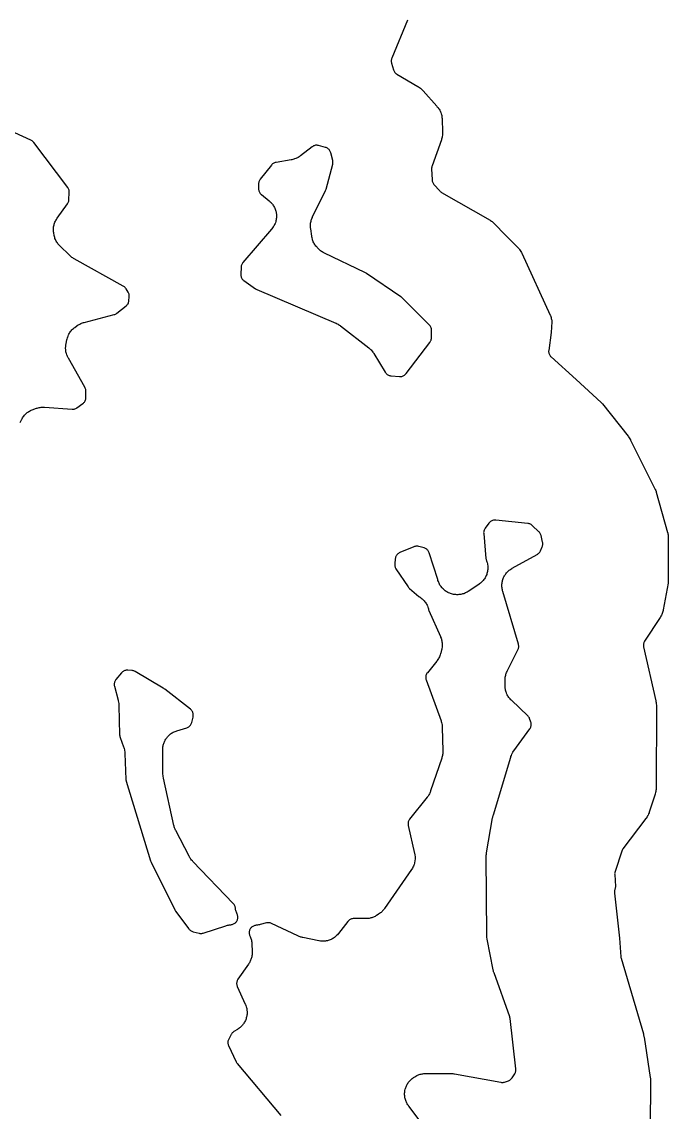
# Model space of a CAD drawing. Header units: millimetres. Extents: x 0 to 194, y 0 to 300.
# Drawn here: x 165.11 to 191.03, y 79.72 to 123.43 of the extents above; entities that cross this region are included whole.
import ezdxf

# ---------------------------------------------------------------- set-up
doc = ezdxf.new("R2010")
doc.units = ezdxf.units.MM
doc.layers.add('CUT', color=7, linetype='CONTINUOUS')

msp = doc.modelspace()

# ---------------------------------------------------------------- linework, layer by layer
at = {"layer": 'CUT'}
for points in [[(180.5811, 123.4948), (179.9493, 121.9744), (179.9394, 121.9469), (179.9322, 121.9186), (179.9278, 121.8897), (179.9263, 121.8605), (179.9276, 121.8313), (179.9318, 121.8023), (179.9387, 121.7739), (180.0188, 121.5041), (180.0281, 121.4775), (180.0398, 121.4518), (180.0539, 121.4274), (180.0702, 121.4045), (180.0886, 121.3831), (180.109, 121.3636), (180.131, 121.3461), (180.1546, 121.3307), (180.9949, 120.8379), (181.0148, 120.8255), (181.0538, 120.7999), (181.0914, 120.7722), (181.1185, 120.75), (181.153, 120.7186), (181.1859, 120.6854), (181.2019, 120.6684), (181.7576, 120.0459), (181.772, 120.0289), (181.7999, 119.9944), (181.8261, 119.9585), (181.8443, 119.9307), (181.8668, 119.8924), (181.8823, 119.8629), (181.9009, 119.8226), (181.9133, 119.7917), (181.9279, 119.7497), (181.9372, 119.7178), (181.9475, 119.6746), (181.9537, 119.6419), (181.9597, 119.5979), (181.9636, 119.5536), (181.9649, 119.5314), (181.984, 119.0213), (181.9843, 118.9999), (181.9839, 118.9573), (181.9814, 118.9147), (181.9781, 118.883), (181.9716, 118.8408), (181.9653, 118.8095), (181.9548, 118.7681), (181.9425, 118.7273), (181.9358, 118.7071), (181.5613, 117.655), (181.553, 117.6277), (181.5474, 117.5997), (181.5444, 117.5713), (181.5442, 117.5428), (181.5613, 117.1019), (181.5638, 117.0726), (181.5693, 117.0437), (181.5775, 117.0155), (181.5885, 116.9882), (181.6021, 116.9621), (181.6182, 116.9375), (181.6366, 116.9146), (181.8672, 116.6544), (181.8901, 116.6313), (181.9154, 116.6107), (181.9428, 116.593), (183.8901, 115.4797), (183.908, 115.469), (183.9432, 115.4466), (183.9773, 115.4226), (183.9836, 115.4178), (184.1668, 115.2311), (184.3922, 115.0015), (184.6155, 114.7741), (185.048, 114.3336), (185.0736, 114.3005), (185.0954, 114.2688), (185.122, 114.2248), (185.1461, 114.1794), (185.1575, 114.1563), (186.2967, 111.6721), (186.305, 111.6528), (186.3207, 111.6138), (186.3346, 111.5741), (186.3436, 111.5439), (186.3537, 111.503), (186.3599, 111.4721), (186.3661, 111.4305), (186.3691, 111.4019), (186.3317, 110.9716), (186.2377, 110.2598), (186.2353, 110.231), (186.2357, 110.202), (186.2389, 110.1732), (186.2449, 110.1448), (186.2535, 110.1172), (186.2648, 110.0905), (186.2786, 110.065), (186.2948, 110.041), (186.3133, 110.0187), (186.3338, 109.9982), (187.334, 109.0927), (188.3431, 108.1746), (188.3574, 108.1594), (188.3816, 108.1313), (188.3934, 108.117), (189.4243, 106.8163), (189.4382, 106.7977), (189.4651, 106.76), (189.49, 106.7209), (189.5128, 106.6805), (189.5238, 106.6601), (190.486, 104.7373), (190.495, 104.7181), (190.5122, 104.6794), (190.5275, 104.64), (190.5409, 104.5999), (190.5471, 104.5796), (191.0039, 102.9657), (191.0088, 102.9467), (191.0178, 102.9086), (191.0252, 102.8702), (191.0271, 102.8575), (191.0276, 102.4171), (191.0278, 102.2039), (191.028, 102.0327), (191.0294, 100.9313), (190.8259, 99.8532), (190.8213, 99.8316), (190.811, 99.7887), (190.7986, 99.7464), (190.7877, 99.7151), (190.7712, 99.6742), (190.7574, 99.6441), (190.737, 99.605), (190.7146, 99.5669), (190.703, 99.5481), (190.0853, 98.6038), (190.0702, 98.5778), (190.0576, 98.5505), (190.0479, 98.522), (190.0411, 98.4927), (190.0373, 98.4629), (190.0365, 98.4328), (190.0387, 98.4028), (190.0438, 98.3732), (190.5341, 96.2137), (190.539, 96.1887), (190.5474, 96.1385), (190.553, 96.088), (190.5557, 96.0372), (190.5564, 96.0117), (190.5459, 92.7289), (190.5452, 92.7055), (190.5427, 92.6589), (190.5377, 92.6125), (190.5321, 92.578), (190.5224, 92.5323), (190.5102, 92.4873), (190.5036, 92.4649), (190.2702, 91.7476), (190.2617, 91.7239), (190.2436, 91.6772), (190.2228, 91.6315), (190.2054, 91.5982), (190.1797, 91.5552), (190.1517, 91.5136), (190.1371, 91.4932), (189.2141, 90.2775), (189.1955, 90.2499), (189.1801, 90.2205), (189.168, 90.1895), (188.8977, 89.3646), (188.8899, 89.3363), (188.885, 89.3074), (188.8828, 89.2781), (188.8836, 89.2488), (188.9192, 88.774), (188.8828, 88.599), (188.878, 88.568), (188.8765, 88.5367), (188.8782, 88.5054), (189.0744, 86.703), (189.1308, 85.9512), (189.1348, 85.9198), (189.1421, 85.8891), (190.0329, 82.8567), (190.0403, 82.8279), (190.0565, 82.7555), (190.062, 82.7263), (190.3125, 81.109), (190.3149, 81.0912), (190.3152, 81.0888), (190.3111, 78.9596)], [(165.042, 107.3631), (165.1129, 107.5009), (165.1235, 107.5203), (165.1455, 107.5585), (165.1695, 107.5955), (165.1887, 107.6224), (165.2162, 107.657), (165.238, 107.6818), (165.2687, 107.7135), (165.2929, 107.7361), (165.3266, 107.7647), (165.3528, 107.7848), (165.3891, 107.8099), (165.4172, 107.8274), (165.4558, 107.8488), (165.4855, 107.8634), (165.526, 107.881), (165.5673, 107.8965), (165.5881, 107.9037), (165.7058, 107.9415), (165.7264, 107.9476), (165.7679, 107.9587), (165.8098, 107.9679), (165.8416, 107.9733), (165.8842, 107.9784), (165.9163, 107.9807), (165.9593, 107.9817), (166.0022, 107.9807), (166.0236, 107.9797), (167.1264, 107.9007), (167.1563, 107.9), (167.1862, 107.9023), (167.2156, 107.9076), (167.2444, 107.9159), (167.2722, 107.9269), (167.2988, 107.9406), (167.3239, 107.957), (167.5561, 108.1253), (167.5802, 108.1447), (167.6022, 108.1665), (167.6218, 108.1905), (167.6388, 108.2163), (167.6531, 108.2438), (167.6644, 108.2726), (167.6728, 108.3024), (167.678, 108.3329), (167.68, 108.3638), (167.6839, 108.6273), (167.6827, 108.6593), (167.6781, 108.691), (167.6701, 108.722), (167.6588, 108.752), (167.6444, 108.7806), (166.9773, 109.9478), (166.9663, 109.9683), (166.9453, 110.01), (166.9264, 110.0527), (166.914, 110.0853), (166.8997, 110.1297), (166.8907, 110.1635), (166.8811, 110.2092), (166.8757, 110.2437), (166.8708, 110.2901), (166.869, 110.325), (166.869, 110.3717), (166.8708, 110.4066), (166.8756, 110.453), (166.8828, 110.4991), (166.887, 110.522), (166.9229, 110.6928), (166.9282, 110.7154), (166.9401, 110.7604), (166.9543, 110.8046), (166.9667, 110.8372), (166.9854, 110.8798), (167.001, 110.9109), (167.024, 110.9514), (167.0428, 110.9807), (167.0699, 111.0185), (167.0916, 111.0458), (167.1224, 111.0806), (167.1468, 111.1055), (167.181, 111.137), (167.2168, 111.1666), (167.2351, 111.181), (167.3189, 111.2433), (167.3366, 111.2558), (167.3727, 111.2801), (167.4099, 111.3025), (167.4386, 111.318), (167.4778, 111.3368), (167.5078, 111.3494), (167.5486, 111.3643), (167.5901, 111.3772), (167.611, 111.3831), (168.8144, 111.6944), (168.8442, 111.7038), (168.8728, 111.7162), (168.9, 111.7316), (168.9255, 111.7497), (169.2928, 112.0406), (169.3156, 112.0606), (169.3363, 112.0828), (169.3546, 112.107), (169.3704, 112.1329), (169.3835, 112.1603), (169.3937, 112.1888), (169.401, 112.2183), (169.4053, 112.2483), (169.4203, 112.4102), (169.4215, 112.4379), (169.4202, 112.4655), (169.4164, 112.4929), (169.4101, 112.5199), (169.4013, 112.5461), (169.3901, 112.5714), (169.3766, 112.5956), (169.2918, 112.7326), (169.2744, 112.7578), (169.2545, 112.781), (169.2324, 112.8021), (169.2082, 112.8209), (169.1823, 112.8371), (167.2048, 113.9345), (167.1873, 113.9448), (167.1526, 113.9661), (167.119, 113.989), (167.0945, 114.0073), (167.0631, 114.0331), (167.0328, 114.0604), (167.018, 114.0743), (166.6351, 114.4518), (166.6191, 114.4684), (166.5879, 114.5024), (166.5586, 114.5379), (166.538, 114.5657), (166.5124, 114.6041), (166.4948, 114.6338), (166.4733, 114.6746), (166.4588, 114.7059), (166.4416, 114.7487), (166.4303, 114.7814), (166.4176, 114.8257), (166.4071, 114.8706), (166.4025, 114.8932), (166.3932, 114.945), (166.3898, 114.9673), (166.3841, 115.012), (166.3806, 115.0569), (166.3797, 115.0906), (166.3807, 115.1356), (166.3832, 115.1692), (166.3887, 115.2139), (166.3945, 115.2471), (166.4045, 115.2911), (166.4136, 115.3235), (166.4279, 115.3662), (166.4402, 115.3976), (166.4587, 115.4387), (166.4741, 115.4687), (166.4966, 115.5077), (166.521, 115.5455), (166.5337, 115.5641), (166.9447, 116.1353), (166.9605, 116.1596), (166.9738, 116.1854), (166.9846, 116.2123), (166.9928, 116.2401), (166.9982, 116.2685), (167.0009, 116.2974), (167.0139, 116.5948), (167.0138, 116.6244), (167.0107, 116.6538), (167.0047, 116.6828), (166.9959, 116.711), (166.9844, 116.7383), (166.9703, 116.7642), (166.9536, 116.7887), (165.5879, 118.5978), (165.569, 118.6204), (165.548, 118.641), (165.5251, 118.6595), (165.5005, 118.6757), (165.4744, 118.6893), (164.5107, 119.1353)], [(182.6781, 77.2549), (180.6263, 79.966), (180.6137, 79.9835), (180.5894, 80.019), (180.5668, 80.0557), (180.5512, 80.084), (180.5322, 80.1227), (180.5194, 80.1523), (180.5042, 80.1926), (180.4942, 80.2233), (180.483, 80.2649), (180.476, 80.2965), (180.4688, 80.3389), (180.4649, 80.371), (180.4618, 80.4139), (180.4609, 80.4462), (180.4619, 80.4893), (180.4642, 80.5215), (180.4693, 80.5643), (180.4747, 80.5961), (180.4838, 80.6382), (180.4922, 80.6694), (180.5053, 80.7104), (180.5167, 80.7407), (180.5337, 80.7802), (180.5478, 80.8093), (180.5686, 80.847), (180.5854, 80.8746), (180.6097, 80.9102), (180.6291, 80.936), (180.6566, 80.9691), (180.6784, 80.9929), (180.709, 81.0233), (180.733, 81.0449), (180.7663, 81.0722), (180.8009, 81.0978), (180.8185, 81.1102), (180.8497, 81.1311), (180.8682, 81.1428), (180.9057, 81.1654), (180.9443, 81.1861), (180.9739, 81.2002), (181.0144, 81.217), (181.0452, 81.2282), (181.0871, 81.241), (181.1189, 81.2491), (181.1618, 81.2578), (181.1943, 81.2628), (181.2378, 81.2673), (181.2816, 81.2697), (181.3035, 81.2703), (182.2926, 81.2758), (182.3137, 81.2755), (182.3558, 81.2737), (182.3978, 81.27), (182.4395, 81.2643), (182.4604, 81.261), (184.3182, 80.9192), (184.3491, 80.9152), (184.3802, 80.9144), (184.4112, 80.9168), (184.4419, 80.9224), (184.4717, 80.9311), (184.6227, 80.984), (184.6484, 80.9944), (184.6731, 81.0071), (184.6964, 81.022), (184.7183, 81.039), (184.7386, 81.058), (184.757, 81.0787), (184.7734, 81.1011), (184.8753, 81.2545), (184.8907, 81.2804), (184.9034, 81.3076), (184.9133, 81.336), (184.9203, 81.3652), (184.9244, 81.395), (184.9254, 81.4251), (184.9235, 81.4551), (184.6889, 83.482), (184.683, 83.5157), (184.6734, 83.5485), (184.0469, 85.3011), (184.0415, 85.3171), (184.0313, 85.3493), (184.0224, 85.3819), (184.0146, 85.4148), (184.0111, 85.4313), (183.7716, 86.6557), (183.7681, 86.6764), (183.762, 86.7179), (183.7578, 86.7597), (183.7556, 86.8016), (183.7549, 86.8225), (183.7346, 89.9597), (183.7349, 89.9796), (183.7364, 90.0193), (183.7396, 90.0589), (183.7446, 90.0983), (183.7476, 90.1179), (183.9892, 91.5243), (183.9948, 91.5516), (184.0108, 91.6194), (184.0181, 91.6463), (184.7177, 93.9557), (184.7257, 93.9796), (184.7429, 94.0268), (184.7627, 94.073), (184.7795, 94.1067), (184.8044, 94.1503), (184.8317, 94.1925), (184.8459, 94.2133), (185.4794, 95.083), (185.4953, 95.1071), (185.5087, 95.1326), (185.5197, 95.1592), (185.528, 95.1868), (185.5336, 95.2151), (185.5365, 95.2438), (185.5367, 95.2726), (185.534, 95.3014), (185.5286, 95.3297), (185.5206, 95.3574), (185.4724, 95.4972), (185.4617, 95.5238), (185.4486, 95.5494), (185.433, 95.5735), (185.4153, 95.5961), (185.3954, 95.6169), (184.7417, 96.238), (184.7257, 96.254), (184.6944, 96.2869), (184.6649, 96.3213), (184.644, 96.3481), (184.6181, 96.3853), (184.6001, 96.4141), (184.578, 96.4538), (184.563, 96.4842), (184.545, 96.5259), (184.5331, 96.5577), (184.5194, 96.601), (184.5108, 96.6338), (184.5016, 96.6782), (184.4963, 96.7118), (184.4915, 96.7569), (184.4891, 96.8022), (184.4884, 96.8249), (184.4876, 97.0261), (184.488, 97.0473), (184.4898, 97.0896), (184.4937, 97.1318), (184.498, 97.1633), (184.5058, 97.205), (184.5131, 97.2359), (184.5247, 97.2766), (184.5349, 97.3067), (184.5503, 97.3462), (184.5676, 97.3849), (184.5767, 97.404), (185.0066, 98.2563), (185.0182, 98.2822), (185.0273, 98.309), (185.0337, 98.3366), (185.0376, 98.3647), (185.0388, 98.393), (185.0373, 98.4213), (185.0332, 98.4493), (185.0264, 98.4768), (184.3963, 100.5979), (184.3906, 100.6188), (184.3802, 100.661), (184.3719, 100.7037), (184.3673, 100.736), (184.3631, 100.7792), (184.3616, 100.8118), (184.3616, 100.8552), (184.3632, 100.8878), (184.3675, 100.931), (184.3722, 100.9633), (184.3806, 101.0059), (184.3885, 101.0375), (184.401, 101.0792), (184.4118, 101.1099), (184.4282, 101.1501), (184.442, 101.1796), (184.4623, 101.2181), (184.4788, 101.2462), (184.5027, 101.2825), (184.5218, 101.3088), (184.5491, 101.3427), (184.5707, 101.367), (184.6011, 101.3981), (184.625, 101.4203), (184.6583, 101.4483), (184.6842, 101.468), (184.72, 101.4927), (184.7569, 101.5155), (184.7757, 101.5265), (185.7753, 102.0808), (185.7988, 102.0953), (185.8209, 102.1119), (185.8414, 102.1305), (185.8601, 102.1508), (185.8768, 102.1728), (185.8914, 102.1963), (185.9038, 102.221), (185.9765, 102.3838), (185.9866, 102.4098), (185.9943, 102.4367), (185.9995, 102.4641), (186.0021, 102.4919), (186.0022, 102.5198), (185.9996, 102.5476), (185.9944, 102.5751), (185.9315, 102.8413), (185.9234, 102.8694), (185.9126, 102.8966), (185.8992, 102.9226), (185.8833, 102.9471), (185.8652, 102.97), (185.8448, 102.991), (185.5754, 103.244), (185.5541, 103.2622), (185.5312, 103.2783), (185.5069, 103.2922), (185.4814, 103.3038), (185.455, 103.313), (185.4278, 103.3196), (185.4001, 103.3237), (184.1118, 103.4534), (184.081, 103.4549), (184.0502, 103.4532), (184.0197, 103.4484), (183.9899, 103.4404), (183.961, 103.4295), (183.9335, 103.4156), (183.9075, 103.399), (183.8833, 103.3798), (183.8612, 103.3582), (183.8415, 103.3345), (183.6896, 103.1313), (183.6722, 103.1053), (183.6576, 103.0775), (183.6459, 103.0484), (183.6374, 103.0182), (183.632, 102.9873), (183.6299, 102.956), (183.6311, 102.9247), (183.7218, 101.9231), (183.7259, 101.8939), (183.7328, 101.8652), (183.7426, 101.8373), (183.747, 101.8265), (183.7619, 101.7837), (183.7714, 101.7511), (183.782, 101.707), (183.7882, 101.6736), (183.7942, 101.6287), (183.797, 101.5948), (183.7985, 101.5495), (183.7979, 101.5155), (183.7948, 101.4703), (183.7908, 101.4366), (183.7832, 101.3919), (183.7758, 101.3587), (183.7637, 101.315), (183.753, 101.2828), (183.7366, 101.2405), (183.7227, 101.2095), (183.7021, 101.1691), (183.6852, 101.1397), (183.6607, 101.1016), (183.6409, 101.074), (183.6126, 101.0385), (183.5901, 101.0131), (183.5584, 100.9807), (183.5335, 100.9576), (183.4987, 100.9285), (183.4625, 100.9012), (183.4441, 100.8881), (183.03, 100.6075), (183.0111, 100.5954), (182.9728, 100.5722), (182.9333, 100.5508), (182.903, 100.5363), (182.8616, 100.519), (182.83, 100.5077), (182.7871, 100.4946), (182.7546, 100.4864), (182.7106, 100.4776), (182.6773, 100.4727), (182.6327, 100.4684), (182.5991, 100.4668), (182.5543, 100.4669), (182.5095, 100.4693), (182.4872, 100.471), (182.4869, 100.4711), (182.4645, 100.4739), (182.4198, 100.4808), (182.3755, 100.49), (182.3427, 100.4985), (182.2995, 100.512), (182.2677, 100.5237), (182.2261, 100.5415), (182.1957, 100.5564), (182.1561, 100.5783), (182.1273, 100.5962), (182.0901, 100.6219), (182.0632, 100.6426), (182.0288, 100.672), (182.0042, 100.6952), (181.9729, 100.7279), (181.9507, 100.7535), (181.9228, 100.7892), (181.9033, 100.8169), (181.8792, 100.8551), (181.8626, 100.8847), (181.8424, 100.9252), (181.8288, 100.9562), (181.8128, 100.9985), (181.799, 101.0416), (181.7926, 101.0633), (181.792, 101.0656), (181.7877, 101.0801), (181.4453, 102.1438), (181.4348, 102.1715), (181.4217, 102.1981), (181.4059, 102.2233), (181.3878, 102.2468), (181.3674, 102.2684), (181.345, 102.2878), (181.3208, 102.305), (181.295, 102.3197), (181.2678, 102.3317), (181.2396, 102.341), (181.0245, 102.4005), (180.9966, 102.4067), (180.9682, 102.4104), (180.9396, 102.4112), (180.911, 102.4094), (180.8828, 102.4048), (180.8551, 102.3976), (180.8282, 102.3878), (180.2683, 102.1522), (180.2421, 102.1396), (180.2172, 102.1246), (180.1939, 102.1072), (180.1724, 102.0877), (180.1529, 102.0661), (180.1355, 102.0428), (180.1205, 102.0179), (180.108, 101.9917), (180.0981, 101.9644), (180.0908, 101.9362), (180.0863, 101.9075), (180.0647, 101.7046), (180.063, 101.6748), (180.0643, 101.6449), (180.0686, 101.6153), (180.0758, 101.5863), (180.0858, 101.5581), (180.0986, 101.5311), (180.1141, 101.5054), (180.6013, 100.7807), (180.6171, 100.7593), (180.6348, 100.7393), (180.6542, 100.721), (181.026, 100.4), (181.0595, 100.3749), (181.0708, 100.3676), (181.0813, 100.3612), (181.0813, 100.3611), (181.0986, 100.3491), (181.1311, 100.3254), (181.1665, 100.2965), (181.1919, 100.2736), (181.2242, 100.2413), (181.2472, 100.2159), (181.2761, 100.1806), (181.2964, 100.153), (181.3215, 100.1148), (181.3389, 100.0853), (181.36, 100.0448), (181.3743, 100.0137), (181.3912, 99.9713), (181.4023, 99.9389), (181.4148, 99.895), (181.4163, 99.8887), (181.424, 99.8614), (181.4342, 99.8349), (181.8981, 98.7872), (181.9063, 98.7673), (181.9218, 98.7272), (181.9354, 98.6864), (181.9441, 98.6554), (181.9537, 98.6135), (181.9594, 98.5818), (181.965, 98.5392), (181.9676, 98.5071), (181.9691, 98.4641), (181.9687, 98.4319), (181.966, 98.3889), (181.9625, 98.3569), (181.9558, 98.3145), (181.9471, 98.2724), (181.9422, 98.2514), (181.91, 98.1265), (181.9034, 98.1035), (181.889, 98.058), (181.8722, 98.0132), (181.8579, 97.9804), (181.8364, 97.9376), (181.8187, 97.9065), (181.7928, 97.8663), (181.7649, 97.8276), (181.7504, 97.8085), (181.3729, 97.3397), (181.3549, 97.3147), (181.3395, 97.2881), (181.3269, 97.26), (181.3173, 97.2308), (181.3107, 97.2007), (181.3072, 97.1701), (181.3069, 97.1393), (181.3097, 97.1087), (181.3157, 97.0785), (181.3247, 97.049), (181.9205, 95.4106), (181.9281, 95.3878), (181.9421, 95.3418), (181.9536, 95.2952), (181.9603, 95.2598), (181.9668, 95.2122), (181.9707, 95.1644), (181.972, 95.1404), (181.9982, 94.2126), (181.9983, 94.1926), (181.9977, 94.1526), (181.9952, 94.1126), (181.9921, 94.0828), (181.9861, 94.0432), (181.9803, 94.0138), (181.9708, 93.9749), (181.9596, 93.9364), (181.9536, 93.9173), (181.5051, 92.5988), (181.4985, 92.5805), (181.4844, 92.5442), (181.4687, 92.5086), (181.4558, 92.4824), (181.4371, 92.4483), (181.422, 92.4233), (181.4004, 92.3909), (181.3775, 92.3595), (181.3657, 92.344), (180.6624, 91.4637), (180.6449, 91.4394), (180.6299, 91.4134), (180.6176, 91.3861), (180.6081, 91.3577), (180.6014, 91.3285), (180.5977, 91.2988), (180.5969, 91.2689), (180.5992, 91.239), (180.6044, 91.2095), (180.8603, 90.0914), (180.8649, 90.0685), (180.8729, 90.0225), (180.8786, 89.9762), (180.881, 89.9413), (180.8818, 89.8946), (180.8806, 89.8597), (180.8765, 89.8132), (180.8717, 89.7785), (180.8629, 89.7327), (180.8545, 89.6987), (180.841, 89.6541), (180.8291, 89.6212), (180.811, 89.5781), (180.7958, 89.5466), (180.7734, 89.5057), (180.7489, 89.466), (180.7361, 89.4465), (179.6541, 87.8834), (179.6401, 87.8642), (179.6111, 87.8267), (179.5802, 87.7908), (179.5556, 87.7652), (179.521, 87.7327), (179.4939, 87.7098), (179.4561, 87.6811), (179.4169, 87.6545), (179.397, 87.6417), (179.3295, 87.6009), (179.3119, 87.5908), (179.2762, 87.5714), (179.2397, 87.5536), (179.2117, 87.5415), (179.1738, 87.5271), (179.1448, 87.5176), (179.1057, 87.5067), (179.076, 87.4998), (179.0361, 87.4924), (179.0059, 87.4883), (178.9655, 87.4846), (178.9249, 87.4827), (178.9046, 87.4822), (178.4235, 87.4814), (178.3934, 87.4799), (178.3637, 87.4753), (178.3346, 87.4678), (178.3064, 87.4574), (178.2793, 87.4443), (178.2537, 87.4285), (178.2299, 87.4102), (178.2079, 87.3896), (178.1882, 87.367), (177.808, 86.8839), (177.7936, 86.8666), (177.764, 86.8327), (177.7328, 86.8003), (177.7082, 86.7772), (177.6739, 86.748), (177.6471, 86.7275), (177.61, 86.702), (177.5813, 86.6842), (177.5419, 86.6625), (177.5116, 86.6477), (177.4702, 86.6301), (177.4385, 86.6184), (177.3956, 86.605), (177.3629, 86.5965), (177.3188, 86.5874), (177.2855, 86.5823), (177.2407, 86.5776), (177.207, 86.5759), (177.162, 86.5757), (177.1283, 86.5773), (177.0835, 86.5817), (177.039, 86.5883), (177.0168, 86.5921), (176.3845, 86.7185), (176.3664, 86.7225), (176.3304, 86.7313), (176.2948, 86.7415), (176.2685, 86.7502), (176.2339, 86.7634), (176.1998, 86.7779), (176.183, 86.7855), (175.1275, 87.2878), (175.0996, 87.2994), (175.0708, 87.3081), (175.0412, 87.3139), (175.0111, 87.3167), (174.981, 87.3164), (174.951, 87.3132), (174.9215, 87.3069), (174.6698, 87.24), (174.6485, 87.2349), (174.6058, 87.2257), (174.5625, 87.2186), (174.53, 87.2149), (174.51, 87.2136), (174.4812, 87.2103), (174.4528, 87.2043), (174.4251, 87.1955), (174.3984, 87.1841), (174.373, 87.1701), (174.349, 87.1538), (174.3266, 87.1352), (174.3062, 87.1146), (174.2879, 87.0921), (174.2719, 87.0679), (174.2582, 87.0422), (174.2471, 87.0154), (174.2387, 86.9876), (174.2329, 86.9592), (174.23, 86.9303), (174.2298, 86.9013), (174.2325, 86.8724), (174.2379, 86.8438), (174.2461, 86.816), (174.2569, 86.789), (174.2702, 86.7601), (174.2824, 86.7297), (174.2967, 86.6885), (174.3059, 86.6571), (174.3161, 86.6147), (174.3222, 86.5826), (174.3283, 86.5394), (174.3323, 86.496), (174.3337, 86.4742), (174.347, 86.1618), (174.3474, 86.141), (174.3472, 86.0992), (174.3452, 86.0576), (174.3421, 86.0264), (174.3362, 85.9851), (174.3303, 85.9544), (174.3205, 85.9139), (174.3118, 85.8838), (174.2984, 85.8443), (174.2869, 85.8152), (174.2698, 85.7772), (174.2557, 85.7493), (174.2352, 85.7129), (174.213, 85.6776), (174.2015, 85.6602), (173.7793, 85.0522), (173.7644, 85.0284), (173.7517, 85.0033), (173.7415, 84.9771), (173.7338, 84.95), (173.7286, 84.9224), (173.726, 84.8944), (173.7261, 84.8663), (173.7288, 84.8383), (173.7341, 84.8107), (173.742, 84.7837), (173.7523, 84.7575), (174.0712, 84.0519), (174.0797, 84.0319), (174.0957, 83.9914), (174.1097, 83.9502), (174.1187, 83.9188), (174.1286, 83.8765), (174.1346, 83.8444), (174.1404, 83.8013), (174.1432, 83.7688), (174.1448, 83.7253), (174.1444, 83.6927), (174.1419, 83.6492), (174.1383, 83.6168), (174.1316, 83.5738), (174.1249, 83.5419), (174.114, 83.4997), (174.1044, 83.4686), (174.0894, 83.4277), (174.0768, 83.3976), (174.058, 83.3584), (174.0425, 83.3297), (174.02, 83.2924), (174.0018, 83.2654), (173.9758, 83.2305), (173.9551, 83.2053), (173.9258, 83.173), (173.9028, 83.15), (173.8706, 83.1207), (173.8454, 83.1), (173.8105, 83.074), (173.7744, 83.0497), (173.756, 83.038), (173.6111, 82.9505), (173.5882, 82.9351), (173.5668, 82.9178), (173.547, 82.8985), (173.5292, 82.8775), (173.5133, 82.855), (173.4996, 82.8311), (173.407, 82.6515), (173.3945, 82.6239), (173.3849, 82.5952), (173.3782, 82.5656), (173.3745, 82.5356), (173.3738, 82.5053), (173.3763, 82.4751), (173.3817, 82.4452), (173.3902, 82.4161), (173.4015, 82.388), (173.7017, 81.74), (173.7137, 81.7166), (173.7278, 81.6945), (173.7437, 81.6736), (175.493, 79.5818)]]:
    msp.add_lwpolyline(points, dxfattribs=at)
for points in [[(173.9101, 113.1954), (173.9221, 113.168), (173.9367, 113.142), (173.9538, 113.1175), (173.9732, 113.0949), (173.9948, 113.0743), (174.0183, 113.0559), (174.4813, 112.7307), (174.5081, 112.7139), (174.5365, 112.7), (177.7027, 111.3553), (177.7205, 111.3473), (177.7556, 111.3305), (177.79, 111.3123), (177.8152, 111.2975), (177.8479, 111.2763), (177.8796, 111.2538), (177.8952, 111.2421), (179.0201, 110.3666), (179.0358, 110.3539), (179.0665, 110.3276), (179.0961, 110.3), (179.1172, 110.2784), (179.1442, 110.2482), (179.1634, 110.2248), (179.1875, 110.1923), (179.2101, 110.1589), (179.2211, 110.1419), (179.6866, 109.3824), (179.7024, 109.3591), (179.7204, 109.3373), (179.7403, 109.3174), (179.762, 109.2994), (179.7853, 109.2835), (179.81, 109.2699), (179.8358, 109.2587), (179.8626, 109.2499), (179.8901, 109.2437), (179.9181, 109.2401), (180.2546, 109.2128), (180.2845, 109.2119), (180.3143, 109.2139), (180.3438, 109.2189), (180.3726, 109.2269), (180.4005, 109.2376), (180.4272, 109.2511), (180.4525, 109.2672), (180.4759, 109.2857), (180.4975, 109.3064), (180.5169, 109.3292), (181.4755, 110.5784), (181.4913, 110.6011), (181.5049, 110.6252), (181.5163, 110.6504), (181.5253, 110.6766), (181.5319, 110.7034), (181.5359, 110.7308), (181.5374, 110.7584), (181.5402, 111.071), (181.539, 111.101), (181.5348, 111.1306), (181.5276, 111.1597), (181.5176, 111.1879), (181.5048, 111.215), (181.4894, 111.2407), (181.4715, 111.2647), (181.4513, 111.2868), (180.3564, 112.3712), (180.3358, 112.3898), (180.3135, 112.4065), (178.9325, 113.341), (178.9138, 113.3527), (178.8877, 113.3677), (178.8683, 113.3779), (177.2444, 114.1591), (177.2256, 114.1687), (177.1884, 114.1888), (177.1523, 114.2106), (177.126, 114.2282), (177.092, 114.2533), (177.0675, 114.2732), (177.036, 114.3014), (177.0059, 114.331), (176.9912, 114.3461), (176.9498, 114.3908), (176.9349, 114.4078), (176.9058, 114.4426), (176.8785, 114.4788), (176.8595, 114.5069), (176.836, 114.5456), (176.8198, 114.5755), (176.8004, 114.6164), (176.7873, 114.6477), (176.772, 114.6904), (176.7622, 114.7229), (176.7513, 114.7669), (176.7427, 114.8114), (176.7389, 114.8337), (176.6958, 115.1349), (176.6931, 115.1571), (176.689, 115.2018), (176.6871, 115.2466), (176.6874, 115.2802), (176.6899, 115.325), (176.6935, 115.3584), (176.7005, 115.4027), (176.7074, 115.4356), (176.7188, 115.4789), (176.729, 115.511), (176.7446, 115.553), (176.7623, 115.5942), (176.7717, 115.6146), (177.2909, 116.6725), (177.3025, 116.6995), (177.3114, 116.7274), (177.5769, 117.723), (177.5833, 117.7531), (177.5865, 117.7838), (177.5867, 117.8146), (177.5836, 117.8453), (177.5774, 117.8755), (177.4971, 118.1856), (177.4886, 118.213), (177.4775, 118.2395), (177.464, 118.2648), (177.4481, 118.2886), (177.43, 118.3108), (177.4098, 118.3312), (177.3878, 118.3496), (177.3641, 118.3658), (177.339, 118.3797), (177.3127, 118.3911), (177.2854, 118.3999), (177.0138, 118.4738), (176.9838, 118.4804), (176.9533, 118.4838), (176.9226, 118.4841), (176.892, 118.4813), (176.8619, 118.4753), (176.8326, 118.4663), (176.8043, 118.4544), (176.7774, 118.4396), (176.7521, 118.4222), (176.2827, 118.0611), (176.2649, 118.0481), (176.2287, 118.0229), (176.1913, 117.9996), (176.1624, 117.9835), (176.1229, 117.9639), (176.0926, 117.9507), (176.0513, 117.9351), (176.0199, 117.925), (175.9773, 117.9135), (175.9342, 117.9041), (175.9125, 117.9), (175.3058, 117.7987), (175.2752, 117.792), (175.2455, 117.7821), (175.217, 117.7691), (175.1899, 117.7533), (175.1647, 117.7347), (175.1416, 117.7136), (175.1208, 117.6901), (174.6693, 117.1253), (174.6522, 117.1017), (174.6376, 117.0766), (174.6254, 117.0502), (174.6158, 117.0227), (174.609, 116.9945), (174.6049, 116.9657), (174.6036, 116.9366), (174.6045, 116.7419), (174.6061, 116.7124), (174.6105, 116.6832), (174.6179, 116.6546), (174.628, 116.6268), (174.6408, 116.6002), (174.6561, 116.5749), (174.6739, 116.5513), (174.6939, 116.5295), (174.7159, 116.5099), (175.0239, 116.261), (175.041, 116.2464), (175.0746, 116.2164), (175.1066, 116.1848), (175.1294, 116.1599), (175.1581, 116.1252), (175.1782, 116.0981), (175.2033, 116.0607), (175.2207, 116.0318), (175.2419, 115.9921), (175.2563, 115.9616), (175.2734, 115.9199), (175.2847, 115.8881), (175.2976, 115.845), (175.3056, 115.8122), (175.3141, 115.768), (175.3188, 115.7346), (175.3229, 115.6897), (175.3242, 115.656), (175.3238, 115.611), (175.3218, 115.5773), (175.3168, 115.5326), (175.3114, 115.4992), (175.302, 115.4552), (175.2933, 115.4226), (175.2796, 115.3797), (175.2677, 115.3482), (175.2497, 115.3069), (175.2347, 115.2767), (175.2127, 115.2374), (175.1947, 115.2088), (175.1689, 115.1719), (175.1413, 115.1364), (175.127, 115.1189), (173.974, 113.7803), (173.9562, 113.7576), (173.9407, 113.7332), (173.9276, 113.7075), (173.9171, 113.6806), (173.9092, 113.6528), (173.9039, 113.6244), (173.9015, 113.5956), (173.891, 113.3125), (173.8914, 113.2826), (173.8947, 113.253), (173.901, 113.2238)], [(173.6056, 87.2664), (173.6308, 87.2803), (173.6545, 87.2965), (173.6766, 87.315), (173.6968, 87.3354), (173.7149, 87.3577), (173.7309, 87.3816), (173.7444, 87.407), (173.7555, 87.4335), (173.764, 87.461), (173.7698, 87.4891), (173.7729, 87.5177), (173.7733, 87.5464), (173.7709, 87.5751), (173.7658, 87.6033), (173.758, 87.631), (173.7475, 87.6578), (173.7317, 87.6933), (173.7159, 87.7341), (173.7055, 87.7652), (173.6937, 87.8074), (173.6864, 87.8394), (173.6788, 87.8825), (173.6744, 87.917), (173.6697, 87.944), (173.6625, 87.9705), (173.653, 87.9963), (173.6411, 88.021), (173.627, 88.0446), (173.6108, 88.0667), (173.5927, 88.0874), (171.9644, 89.7748), (171.9496, 89.7909), (171.9208, 89.8238), (171.8936, 89.8581), (171.8746, 89.8847), (171.8508, 89.9215), (171.8289, 89.9593), (171.8185, 89.9785), (171.2876, 91.0088), (171.2792, 91.0261), (171.263, 91.061), (171.2484, 91.0966), (171.2386, 91.1237), (171.227, 91.1604), (171.2171, 91.1976), (171.2125, 91.2163), (170.7915, 93.1069), (170.787, 93.1298), (170.7792, 93.176), (170.7738, 93.2225), (170.7709, 93.2692), (170.77, 93.2926), (170.7598, 94.2313), (170.76, 94.2519), (170.7615, 94.2931), (170.7648, 94.3342), (170.7687, 94.3649), (170.7758, 94.4055), (170.7825, 94.4357), (170.7932, 94.4755), (170.8027, 94.5049), (170.817, 94.5436), (170.8291, 94.572), (170.847, 94.6092), (170.8619, 94.6369), (170.8846, 94.6747), (170.906, 94.7065), (170.9341, 94.744), (170.9566, 94.7709), (170.9885, 94.8053), (171.0137, 94.8298), (171.0489, 94.8606), (171.0765, 94.8823), (171.1148, 94.9094), (171.1445, 94.9281), (171.1855, 94.951), (171.2169, 94.9665), (171.26, 94.985), (171.304, 95.0013), (171.3262, 95.0088), (171.7231, 95.1324), (171.7518, 95.143), (171.7793, 95.1564), (171.8052, 95.1726), (171.8294, 95.1913), (171.8515, 95.2123), (171.8714, 95.2356), (171.8888, 95.2607), (171.9036, 95.2874), (171.9156, 95.3156), (171.9246, 95.3448), (171.9799, 95.5616), (171.9857, 95.5899), (171.9887, 95.6186), (171.9889, 95.6475), (171.9864, 95.6762), (171.9812, 95.7046), (171.9732, 95.7323), (171.9626, 95.7592), (171.9495, 95.7849), (171.9339, 95.8092), (171.9161, 95.8319), (171.8962, 95.8528), (171.8744, 95.8717), (170.8404, 96.6832), (170.8246, 96.6948), (170.8024, 96.7099), (170.7859, 96.7205), (169.6601, 97.3871), (169.6355, 97.4001), (169.6099, 97.4108), (169.5834, 97.4191), (169.5563, 97.4249), (169.5287, 97.4282), (169.3596, 97.4403), (169.3311, 97.441), (169.3027, 97.439), (169.2746, 97.4343), (169.2471, 97.4269), (169.2203, 97.417), (169.1947, 97.4046), (169.1703, 97.3898), (169.1475, 97.3727), (169.1264, 97.3536), (169.1072, 97.3326), (168.8849, 97.0645), (168.8677, 97.0417), (168.8528, 97.0173), (168.8403, 96.9916), (168.8302, 96.9649), (168.8228, 96.9373), (168.818, 96.9091), (168.8159, 96.8806), (168.8165, 96.852), (168.8199, 96.8237), (168.8259, 96.7957), (168.9759, 96.2331), (168.982, 96.2072), (168.9926, 96.1551), (169.0001, 96.1025), (169.0045, 96.0496), (169.006, 96.023), (169.0343, 94.8421), (169.0369, 94.8093), (169.0431, 94.777), (169.0528, 94.7455), (169.1932, 94.3651), (169.2007, 94.3429), (169.2147, 94.298), (169.2263, 94.2524), (169.2332, 94.2178), (169.2399, 94.1712), (169.2442, 94.1244), (169.2458, 94.1009), (169.287, 93.0628), (169.2891, 93.0372), (169.2934, 93.0118), (169.2999, 92.9869), (170.277, 89.7947), (170.2853, 89.7712), (170.2955, 89.7485), (171.2528, 87.8306), (171.2654, 87.8079), (171.2799, 87.7863), (171.8098, 87.0691), (171.8286, 87.0462), (171.8495, 87.0252), (171.8724, 87.0064), (171.897, 86.99), (171.9232, 86.976), (171.9505, 86.9647), (171.9789, 86.9562), (172.2219, 86.8959), (172.2493, 86.8905), (172.277, 86.8876), (172.3049, 86.8873), (172.3327, 86.8896), (172.3602, 86.8945), (172.3871, 86.9019), (173.292, 87.1969), (173.3129, 87.2032), (173.3549, 87.2147), (173.3975, 87.2242), (173.4298, 87.2297), (173.4731, 87.2349), (173.4953, 87.2366), (173.5238, 87.24), (173.5519, 87.2462), (173.5792, 87.255)]]:
    msp.add_lwpolyline(points, close=True, dxfattribs=at)

doc.saveas('drawing.dxf')
